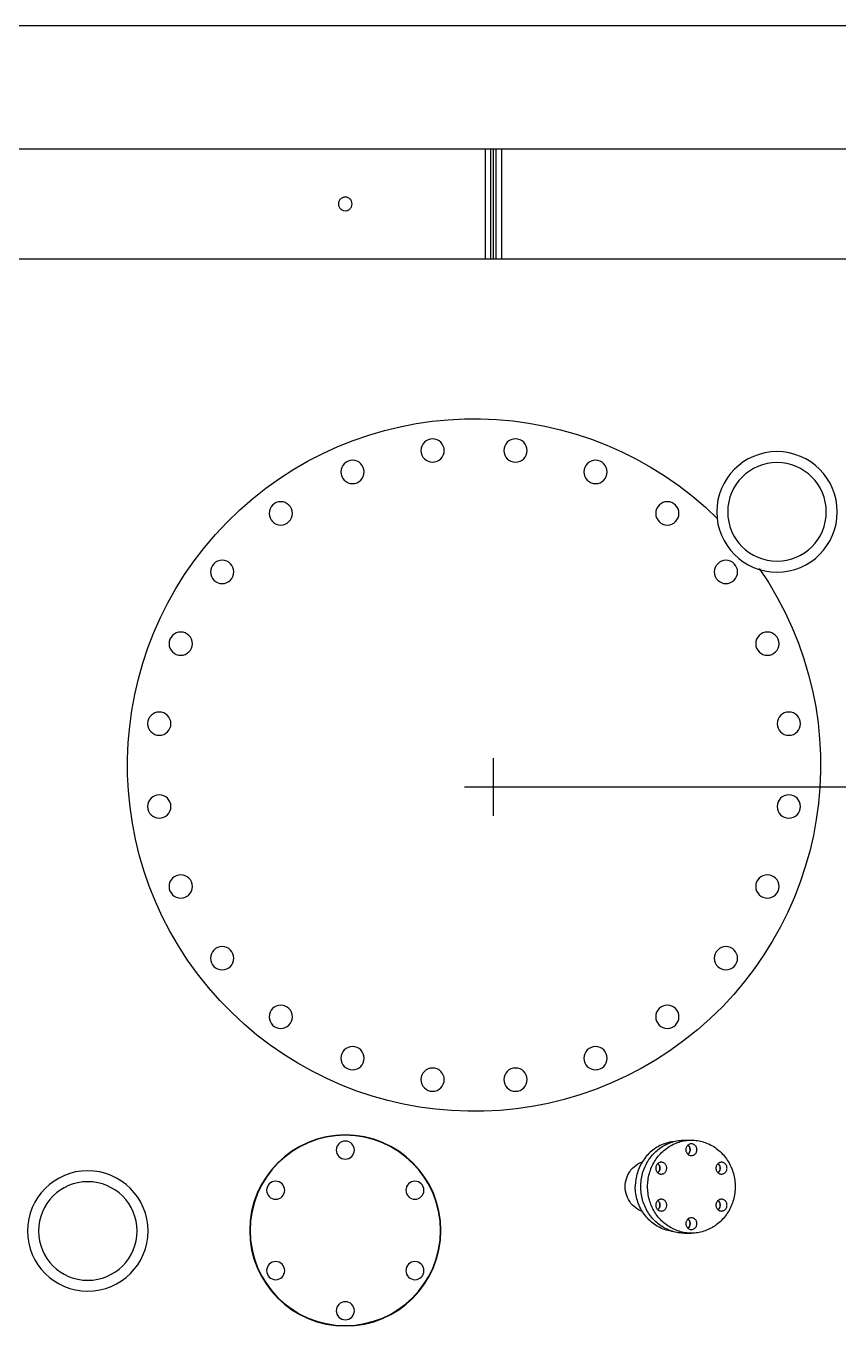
# Model space of a CAD drawing. Extents: x -50 to 48714, y -13211 to 6743.
# Drawn here: x 24079.4 to 24376.2, y -11748.2 to -11273.3 of the extents above; entities that cross this region are included whole.
import ezdxf

# ---------------------------------------------------------------- set-up
doc = ezdxf.new("R2010")
doc.units = 0
doc.header["$LTSCALE"] = 50
doc.linetypes.add('MITTEX2', pattern=[101.6, 63.5, -12.7, 12.7, -12.7])
doc.layers.get('0').update_dxf_attribs({"linetype": 'CONTINUOUS'})
doc.layers.add('MITTEX2', color=5, linetype='MITTEX2')

# ---------------------------------------------------------------- blocks, each defined once
blk = doc.blocks.new('GK_UE46PGM_S')
at = {"linetype": 'BYBLOCK'}
for p, q in [((-322.8, 278), (424, 278)), ((-298.97, 233), (302.54, 233)), ((-3, 233), (-3, 193)), ((-1, 233), (-1, 193)), ((0, 233), (0, 193)), ((1, 233), (1, 193)), ((3, 233), (3, 193)), ((424, 193), (-316, 193)), ((0, 10.51), (0, -10.51)), ((10.51, 0), (-10.51, 0)), ((-69.83, -129), (-72.33, -129)), ((-69.83, -163), (-72.33, -163))]:
    blk.add_line(p, q, dxfattribs=at)
for centre, radius in [((-8.13, 122.91), 4.25), ((22.13, 122.91), 4.25), ((-103.6, 100.5), 22), ((-37.35, 115.08), 4.25), ((51.35, 115.08), 4.25), ((-103.6, 100.5), 18), ((-63.56, 99.95), 4.25), ((77.56, 99.95), 4.25), ((-84.95, 78.56), 4.25), ((98.95, 78.56), 4.25), ((-100.08, 52.35), 4.25), ((114.08, 52.35), 4.25), ((-107.91, 23.13), 4.25), ((121.91, 23.13), 4.25), ((-107.91, -7.13), 4.25), ((121.91, -7.13), 4.25), ((-100.08, -36.35), 4.25), ((114.08, -36.35), 4.25), ((-84.95, -62.56), 4.25), ((98.95, -62.56), 4.25), ((-63.56, -83.95), 4.25), ((77.56, -83.95), 4.25), ((-37.35, -99.08), 4.25), ((51.35, -99.08), 4.25), ((-8.13, -106.91), 4.25), ((22.13, -106.91), 4.25), ((54, -162), 34.9), ((54, -162), 34.75), ((54, -132.65), 3.3), ((148, -162.2), 22), ((28.58, -147.32), 3.3), ((79.42, -147.32), 3.3), ((148, -162.2), 18), ((28.58, -176.68), 3.3), ((79.42, -176.68), 3.3), ((54, -191.35), 3.3)]:
    blk.add_circle(centre, radius, dxfattribs=at)
blk.add_arc((7, 8), 126.5, 145.3814, 134.7385, dxfattribs=at)
for points, start_tangent, end_tangent in [([(51.51, 213), (51.76, 214.08), (52.45, 214.95), (53.44, 215.44), (54.54, 215.44), (55.54, 214.96), (56.24, 214.08), (56.49, 213)], (0, 1), (0, -1)), ([(56.49, 213), (56.24, 211.92), (55.55, 211.05), (54.56, 210.56), (53.46, 210.56), (52.46, 211.04), (51.76, 211.92), (51.51, 213)], (0, -1), (0, 1)), ([(-72.33, -129), (-74.6, -129.17), (-76.83, -129.69), (-78.97, -130.54), (-80.97, -131.7), (-82.79, -133.15), (-84.4, -134.87), (-85.77, -136.81), (-86.86, -138.94), (-87.66, -141.21), (-88.14, -143.58), (-88.3, -146)], (-1, 0), (0, -1)), ([(-74.35, -132.5), (-74.3, -132.02), (-74.15, -131.57), (-73.91, -131.16), (-73.59, -130.82), (-73.21, -130.56), (-72.78, -130.4), (-72.33, -130.35)], (0, 1), (1, 0)), ([(-72.33, -134.65), (-72.78, -134.6), (-73.21, -134.44), (-73.59, -134.18), (-73.91, -133.84), (-74.15, -133.43), (-74.3, -132.98), (-74.35, -132.5)], (-1, 0), (0, 1)), ([(-56.35, -146), (-56.52, -143.58), (-57, -141.21), (-57.8, -138.94), (-58.89, -136.81), (-60.26, -134.87), (-61.87, -133.15), (-63.69, -131.7), (-65.69, -130.54), (-67.83, -129.69), (-70.06, -129.17), (-72.33, -129)], (0, 1), (-1, 0)), ([(-72.33, -130.35), (-71.88, -130.4), (-71.45, -130.56), (-71.07, -130.82), (-70.75, -131.16), (-70.51, -131.57), (-70.36, -132.02), (-70.31, -132.5)], (1, 0), (0, -1)), ([(-70.31, -132.5), (-70.36, -132.98), (-70.51, -133.43), (-70.75, -133.84), (-71.07, -134.18), (-71.45, -134.44), (-71.88, -134.6), (-72.33, -134.65)], (0, -1), (-1, 0)), ([(-71.85, -132.5), (-71.8, -132.02), (-71.65, -131.57), (-71.41, -131.16), (-71.09, -130.82), (-71.08, -130.81)], (0, 1), (0.766737, 0.641961)), ([(-71.8, -132), (-71.85, -132.5)], (-0.217838, -0.975985), (0, -1)), ([(-71.08, -134.19), (-71.09, -134.18), (-71.41, -133.84), (-71.65, -133.43), (-71.8, -132.98), (-71.85, -132.5)], (-0.766737, 0.641961), (0, 1)), ([(-71.85, -132.5), (-71.8, -133)], (0, -1), (0.217838, -0.975985)), ([(-71.76, -131.84), (-71.79, -131.99), (-71.8, -132)], (-0.288551, -0.957464), (-0.217838, -0.975985)), ([(-71.64, -131.53), (-71.76, -131.84)], (-0.427977, -0.90379), (-0.288551, -0.957464)), ([(-71.55, -131.36), (-71.62, -131.5), (-71.64, -131.53)], (-0.506685, -0.862131), (-0.427977, -0.90379)), ([(-71.38, -131.11), (-71.55, -131.36)], (-0.62069, -0.784056), (-0.506685, -0.862131)), ([(-71.24, -130.96), (-71.34, -131.07), (-71.38, -131.11)], (-0.694331, -0.719656), (-0.62069, -0.784056)), ([(-71.08, -130.81), (-71.24, -130.96)], (-0.767558, -0.64098), (-0.694331, -0.719656)), ([(-53.86, -146), (-54.02, -143.58), (-54.5, -141.21), (-55.3, -138.94), (-56.39, -136.81), (-57.76, -134.87), (-59.37, -133.15), (-61.2, -131.7), (-63.2, -130.54), (-65.33, -129.69), (-67.56, -129.17), (-69.83, -129)], (0, 1), (-1, 0)), ([(-65.45, -129.63), (-64.94, -129.7), (-62.58, -130.31), (-60.33, -131.3), (-58.26, -132.65), (-56.41, -134.33), (-54.83, -136.3), (-53.55, -138.51), (-52.62, -140.9), (-52.06, -143.42), (-51.86, -146)], (0.991293, -0.131674), (0, -1)), ([(-85.34, -139.25), (-85.28, -138.77), (-85.14, -138.32), (-84.89, -137.91), (-84.57, -137.57), (-84.19, -137.31), (-83.76, -137.15), (-83.32, -137.1)], (0, 1), (1, 0)), ([(-83.32, -137.1), (-82.87, -137.15), (-82.44, -137.31), (-82.06, -137.57), (-81.74, -137.91), (-81.49, -138.32), (-81.35, -138.77), (-81.29, -139.25)], (1, 0), (0, -1)), ([(-82.84, -139.25), (-82.79, -138.77), (-82.64, -138.32), (-82.4, -137.91), (-82.08, -137.57), (-82.07, -137.56)], (0, 1), (0.766737, 0.641961)), ([(-82.23, -137.71), (-82.33, -137.82), (-82.36, -137.86)], (-0.694331, -0.719656), (-0.62069, -0.784056)), ([(-82.07, -137.56), (-82.23, -137.71)], (-0.767558, -0.64098), (-0.694331, -0.719656)), ([(-71.8, -133), (-71.79, -133.01), (-71.76, -133.16)], (0.217838, -0.975985), (0.288551, -0.957464)), ([(-71.76, -133.16), (-71.64, -133.47)], (0.288551, -0.957464), (0.427977, -0.90379)), ([(-71.64, -133.47), (-71.62, -133.5), (-71.55, -133.64)], (0.427977, -0.90379), (0.506685, -0.862131)), ([(-71.55, -133.64), (-71.38, -133.89)], (0.506685, -0.862131), (0.62069, -0.784056)), ([(-71.38, -133.89), (-71.34, -133.93), (-71.24, -134.04)], (0.62069, -0.784056), (0.694331, -0.719656)), ([(-71.24, -134.04), (-71.08, -134.19)], (0.694331, -0.719656), (0.767558, -0.64098)), ([(-63.36, -139.25), (-63.31, -138.77), (-63.16, -138.32), (-62.92, -137.91), (-62.6, -137.57), (-62.22, -137.31), (-61.79, -137.15), (-61.34, -137.1)], (0, 1), (1, 0)), ([(-61.34, -137.1), (-60.89, -137.15), (-60.47, -137.31), (-60.08, -137.57), (-59.76, -137.91), (-59.52, -138.32), (-59.37, -138.77), (-59.32, -139.25)], (1, 0), (0, -1)), ([(-60.87, -139.25), (-60.82, -138.77), (-60.67, -138.32), (-60.43, -137.91), (-60.11, -137.57), (-60.1, -137.56)], (0, 1), (0.766737, 0.641961)), ([(-60.26, -137.71), (-60.36, -137.82), (-60.39, -137.86)], (-0.694331, -0.719656), (-0.62069, -0.784056)), ([(-60.09, -137.56), (-60.26, -137.71)], (-0.767558, -0.64098), (-0.694331, -0.719656)), ([(-48.18, -146), (-48.73, -142.75), (-50.29, -139.89), (-52.68, -137.77), (-54.3, -137)], (0, 1), (-0.941645, 0.336608)), ([(-83.32, -141.4), (-83.76, -141.35), (-84.19, -141.19), (-84.57, -140.93), (-84.89, -140.59), (-85.14, -140.18), (-85.28, -139.73), (-85.34, -139.25)], (-1, 0), (0, 1)), ([(-81.29, -139.25), (-81.35, -139.73), (-81.49, -140.18), (-81.74, -140.59), (-82.06, -140.93), (-82.44, -141.19), (-82.87, -141.35), (-83.32, -141.4)], (0, -1), (-1, 0)), ([(-82.78, -138.75), (-82.84, -139.25)], (-0.217838, -0.975985), (0, -1)), ([(-82.07, -140.94), (-82.08, -140.93), (-82.4, -140.59), (-82.64, -140.18), (-82.79, -139.73), (-82.84, -139.25)], (-0.766737, 0.641961), (0, 1)), ([(-82.84, -139.25), (-82.78, -139.75)], (0, -1), (0.217838, -0.975985)), ([(-82.74, -138.59), (-82.78, -138.74), (-82.78, -138.75)], (-0.288551, -0.957464), (-0.217838, -0.975985)), ([(-82.78, -139.75), (-82.78, -139.76), (-82.74, -139.91)], (0.217838, -0.975985), (0.288551, -0.957464)), ([(-82.62, -138.28), (-82.74, -138.59)], (-0.427977, -0.90379), (-0.288551, -0.957464)), ([(-82.74, -139.91), (-82.62, -140.22)], (0.288551, -0.957464), (0.427977, -0.90379)), ([(-82.53, -138.11), (-82.61, -138.25), (-82.62, -138.28)], (-0.506685, -0.862131), (-0.427977, -0.90379)), ([(-82.62, -140.22), (-82.61, -140.25), (-82.53, -140.39)], (0.427977, -0.90379), (0.506685, -0.862131)), ([(-82.36, -137.86), (-82.53, -138.11)], (-0.62069, -0.784056), (-0.506685, -0.862131)), ([(-82.53, -140.39), (-82.36, -140.64)], (0.506685, -0.862131), (0.62069, -0.784056)), ([(-82.36, -140.64), (-82.33, -140.68), (-82.23, -140.79)], (0.62069, -0.784056), (0.694331, -0.719656)), ([(-82.23, -140.79), (-82.07, -140.94)], (0.694331, -0.719656), (0.767558, -0.64098)), ([(-61.34, -141.4), (-61.79, -141.35), (-62.22, -141.19), (-62.6, -140.93), (-62.92, -140.59), (-63.16, -140.18), (-63.31, -139.73), (-63.36, -139.25)], (-1, 0), (0, 1)), ([(-59.32, -139.25), (-59.37, -139.73), (-59.52, -140.18), (-59.76, -140.59), (-60.08, -140.93), (-60.47, -141.19), (-60.89, -141.35), (-61.34, -141.4)], (0, -1), (-1, 0)), ([(-60.81, -138.75), (-60.87, -139.25)], (-0.217838, -0.975985), (0, -1)), ([(-60.1, -140.94), (-60.11, -140.93), (-60.43, -140.59), (-60.67, -140.18), (-60.82, -139.73), (-60.87, -139.25)], (-0.766737, 0.641961), (0, 1)), ([(-60.87, -139.25), (-60.81, -139.75)], (0, -1), (0.217838, -0.975985)), ([(-60.77, -138.59), (-60.81, -138.74), (-60.81, -138.75)], (-0.288551, -0.957464), (-0.217838, -0.975985)), ([(-60.81, -139.75), (-60.81, -139.76), (-60.77, -139.91)], (0.217838, -0.975985), (0.288551, -0.957464)), ([(-60.65, -138.28), (-60.77, -138.59)], (-0.427977, -0.90379), (-0.288551, -0.957464)), ([(-60.77, -139.91), (-60.65, -140.22)], (0.288551, -0.957464), (0.427977, -0.90379)), ([(-60.56, -138.11), (-60.63, -138.25), (-60.65, -138.28)], (-0.506685, -0.862131), (-0.427977, -0.90379)), ([(-60.65, -140.22), (-60.63, -140.25), (-60.56, -140.39)], (0.427977, -0.90379), (0.506685, -0.862131)), ([(-60.39, -137.86), (-60.56, -138.11)], (-0.62069, -0.784056), (-0.506685, -0.862131)), ([(-60.56, -140.39), (-60.39, -140.64)], (0.506685, -0.862131), (0.62069, -0.784056)), ([(-60.39, -140.64), (-60.36, -140.68), (-60.26, -140.79)], (0.62069, -0.784056), (0.694331, -0.719656)), ([(-60.26, -140.79), (-60.09, -140.94)], (0.694331, -0.719656), (0.767558, -0.64098)), ([(-88.3, -146), (-88.14, -148.42), (-87.66, -150.79), (-86.86, -153.06), (-85.77, -155.19), (-84.4, -157.13), (-82.79, -158.85), (-80.97, -160.3), (-78.97, -161.46), (-76.83, -162.31), (-74.6, -162.83), (-72.33, -163)], (0, -1), (1, 0)), ([(-72.33, -163), (-70.06, -162.83), (-67.83, -162.31), (-65.69, -161.46), (-63.69, -160.3), (-61.87, -158.85), (-60.26, -157.13), (-58.89, -155.19), (-57.8, -153.06), (-57, -150.79), (-56.52, -148.42), (-56.35, -146)], (1, 0), (0, 1)), ([(-69.83, -163), (-67.56, -162.83), (-65.33, -162.31), (-63.2, -161.46), (-61.2, -160.3), (-59.37, -158.85), (-57.76, -157.13), (-56.39, -155.19), (-55.3, -153.06), (-54.5, -150.79), (-54.02, -148.42), (-53.86, -146)], (1, 0), (0, 1)), ([(-65.45, -162.37), (-64.94, -162.3), (-62.58, -161.69), (-60.33, -160.7), (-58.26, -159.35), (-56.41, -157.67), (-54.83, -155.7), (-53.55, -153.49), (-52.62, -151.1), (-52.06, -148.58), (-51.86, -146)], (0.991293, 0.131674), (0, 1)), ([(-54.3, -155), (-52.68, -154.23), (-50.29, -152.11), (-48.73, -149.25), (-48.18, -146)], (0.941645, 0.336608), (0, 1)), ([(-85.34, -152.75), (-85.28, -152.27), (-85.14, -151.82), (-84.89, -151.41), (-84.57, -151.07), (-84.19, -150.81), (-83.76, -150.65), (-83.32, -150.6)], (0, 1), (1, 0)), ([(-83.32, -150.6), (-82.87, -150.65), (-82.44, -150.81), (-82.06, -151.07), (-81.74, -151.41), (-81.49, -151.82), (-81.35, -152.27), (-81.29, -152.75)], (1, 0), (0, -1)), ([(-82.84, -152.75), (-82.79, -152.27), (-82.64, -151.82), (-82.4, -151.41), (-82.08, -151.07), (-82.07, -151.06)], (0, 1), (0.766737, 0.641961)), ([(-82.62, -151.78), (-82.74, -152.09)], (-0.427977, -0.90379), (-0.288551, -0.957464)), ([(-82.53, -151.61), (-82.61, -151.75), (-82.62, -151.78)], (-0.506685, -0.862131), (-0.427977, -0.90379)), ([(-82.36, -151.36), (-82.53, -151.61)], (-0.62069, -0.784056), (-0.506685, -0.862131)), ([(-82.23, -151.21), (-82.33, -151.32), (-82.36, -151.36)], (-0.694331, -0.719656), (-0.62069, -0.784056)), ([(-82.07, -151.06), (-82.23, -151.21)], (-0.767558, -0.64098), (-0.694331, -0.719656)), ([(-63.36, -152.75), (-63.31, -152.27), (-63.16, -151.82), (-62.92, -151.41), (-62.6, -151.07), (-62.22, -150.81), (-61.79, -150.65), (-61.34, -150.6)], (0, 1), (1, 0)), ([(-61.34, -150.6), (-60.89, -150.65), (-60.47, -150.81), (-60.08, -151.07), (-59.76, -151.41), (-59.52, -151.82), (-59.37, -152.27), (-59.32, -152.75)], (1, 0), (0, -1)), ([(-60.87, -152.75), (-60.82, -152.27), (-60.67, -151.82), (-60.43, -151.41), (-60.11, -151.07), (-60.1, -151.06)], (0, 1), (0.766737, 0.641961)), ([(-60.65, -151.78), (-60.77, -152.09)], (-0.427977, -0.90379), (-0.288551, -0.957464)), ([(-60.56, -151.61), (-60.63, -151.75), (-60.65, -151.78)], (-0.506685, -0.862131), (-0.427977, -0.90379)), ([(-60.39, -151.36), (-60.56, -151.61)], (-0.62069, -0.784056), (-0.506685, -0.862131)), ([(-60.26, -151.21), (-60.36, -151.32), (-60.39, -151.36)], (-0.694331, -0.719656), (-0.62069, -0.784056)), ([(-60.09, -151.06), (-60.26, -151.21)], (-0.767558, -0.64098), (-0.694331, -0.719656)), ([(-83.32, -154.9), (-83.76, -154.85), (-84.19, -154.69), (-84.57, -154.43), (-84.89, -154.09), (-85.14, -153.68), (-85.28, -153.23), (-85.34, -152.75)], (-1, 0), (0, 1)), ([(-81.29, -152.75), (-81.35, -153.23), (-81.49, -153.68), (-81.74, -154.09), (-82.06, -154.43), (-82.44, -154.69), (-82.87, -154.85), (-83.32, -154.9)], (0, -1), (-1, 0)), ([(-82.78, -152.25), (-82.84, -152.75)], (-0.217838, -0.975985), (0, -1)), ([(-82.07, -154.44), (-82.08, -154.43), (-82.4, -154.09), (-82.64, -153.68), (-82.79, -153.23), (-82.84, -152.75)], (-0.766737, 0.641961), (0, 1)), ([(-82.84, -152.75), (-82.78, -153.25)], (0, -1), (0.217838, -0.975985)), ([(-82.74, -152.09), (-82.78, -152.24), (-82.78, -152.25)], (-0.288551, -0.957464), (-0.217838, -0.975985)), ([(-82.78, -153.25), (-82.78, -153.26), (-82.74, -153.41)], (0.217838, -0.975985), (0.288551, -0.957464)), ([(-82.74, -153.41), (-82.62, -153.72)], (0.288551, -0.957464), (0.427977, -0.90379)), ([(-82.62, -153.72), (-82.61, -153.75), (-82.53, -153.89)], (0.427977, -0.90379), (0.506685, -0.862131)), ([(-82.53, -153.89), (-82.36, -154.14)], (0.506685, -0.862131), (0.62069, -0.784056)), ([(-82.36, -154.14), (-82.33, -154.18), (-82.23, -154.29)], (0.62069, -0.784056), (0.694331, -0.719656)), ([(-82.23, -154.29), (-82.07, -154.44)], (0.694331, -0.719656), (0.767558, -0.64098)), ([(-61.34, -154.9), (-61.79, -154.85), (-62.22, -154.69), (-62.6, -154.43), (-62.92, -154.09), (-63.16, -153.68), (-63.31, -153.23), (-63.36, -152.75)], (-1, 0), (0, 1)), ([(-59.32, -152.75), (-59.37, -153.23), (-59.52, -153.68), (-59.76, -154.09), (-60.08, -154.43), (-60.47, -154.69), (-60.89, -154.85), (-61.34, -154.9)], (0, -1), (-1, 0)), ([(-60.81, -152.25), (-60.87, -152.75)], (-0.217838, -0.975985), (0, -1)), ([(-60.1, -154.44), (-60.11, -154.43), (-60.43, -154.09), (-60.67, -153.68), (-60.82, -153.23), (-60.87, -152.75)], (-0.766737, 0.641961), (0, 1)), ([(-60.87, -152.75), (-60.81, -153.25)], (0, -1), (0.217838, -0.975985)), ([(-60.77, -152.09), (-60.81, -152.24), (-60.81, -152.25)], (-0.288551, -0.957464), (-0.217838, -0.975985)), ([(-60.81, -153.25), (-60.81, -153.26), (-60.77, -153.41)], (0.217838, -0.975985), (0.288551, -0.957464)), ([(-60.77, -153.41), (-60.65, -153.72)], (0.288551, -0.957464), (0.427977, -0.90379)), ([(-60.65, -153.72), (-60.63, -153.75), (-60.56, -153.89)], (0.427977, -0.90379), (0.506685, -0.862131)), ([(-60.56, -153.89), (-60.39, -154.14)], (0.506685, -0.862131), (0.62069, -0.784056)), ([(-60.39, -154.14), (-60.36, -154.18), (-60.26, -154.29)], (0.62069, -0.784056), (0.694331, -0.719656)), ([(-60.26, -154.29), (-60.09, -154.44)], (0.694331, -0.719656), (0.767558, -0.64098)), ([(-74.35, -159.5), (-74.3, -159.02), (-74.15, -158.57), (-73.91, -158.16), (-73.59, -157.82), (-73.21, -157.56), (-72.78, -157.4), (-72.33, -157.35)], (0, 1), (1, 0)), ([(-72.33, -161.65), (-72.78, -161.6), (-73.21, -161.44), (-73.59, -161.18), (-73.91, -160.84), (-74.15, -160.43), (-74.3, -159.98), (-74.35, -159.5)], (-1, 0), (0, 1)), ([(-72.33, -157.35), (-71.88, -157.4), (-71.45, -157.56), (-71.07, -157.82), (-70.75, -158.16), (-70.51, -158.57), (-70.36, -159.02), (-70.31, -159.5)], (1, 0), (0, -1)), ([(-70.31, -159.5), (-70.36, -159.98), (-70.51, -160.43), (-70.75, -160.84), (-71.07, -161.18), (-71.45, -161.44), (-71.88, -161.6), (-72.33, -161.65)], (0, -1), (-1, 0)), ([(-71.85, -159.5), (-71.8, -159.02), (-71.65, -158.57), (-71.41, -158.16), (-71.09, -157.82), (-71.08, -157.81)], (0, 1), (0.766737, 0.641961)), ([(-71.8, -159), (-71.85, -159.5)], (-0.217838, -0.975985), (0, -1)), ([(-71.08, -161.19), (-71.09, -161.18), (-71.41, -160.84), (-71.65, -160.43), (-71.8, -159.98), (-71.85, -159.5)], (-0.766737, 0.641961), (0, 1)), ([(-71.85, -159.5), (-71.8, -160)], (0, -1), (0.217838, -0.975985)), ([(-71.76, -158.84), (-71.79, -158.99), (-71.8, -159)], (-0.288551, -0.957464), (-0.217838, -0.975985)), ([(-71.8, -160), (-71.79, -160.01), (-71.76, -160.16)], (0.217838, -0.975985), (0.288551, -0.957464)), ([(-71.64, -158.53), (-71.76, -158.84)], (-0.427977, -0.90379), (-0.288551, -0.957464)), ([(-71.76, -160.16), (-71.64, -160.47)], (0.288551, -0.957464), (0.427977, -0.90379)), ([(-71.55, -158.36), (-71.62, -158.5), (-71.64, -158.53)], (-0.506685, -0.862131), (-0.427977, -0.90379)), ([(-71.64, -160.47), (-71.62, -160.5), (-71.55, -160.64)], (0.427977, -0.90379), (0.506685, -0.862131)), ([(-71.38, -158.11), (-71.55, -158.36)], (-0.62069, -0.784056), (-0.506685, -0.862131)), ([(-71.55, -160.64), (-71.38, -160.89)], (0.506685, -0.862131), (0.62069, -0.784056)), ([(-71.24, -157.96), (-71.34, -158.07), (-71.38, -158.11)], (-0.694331, -0.719656), (-0.62069, -0.784056)), ([(-71.38, -160.89), (-71.34, -160.93), (-71.24, -161.04)], (0.62069, -0.784056), (0.694331, -0.719656)), ([(-71.08, -157.81), (-71.24, -157.96)], (-0.767558, -0.64098), (-0.694331, -0.719656)), ([(-71.24, -161.04), (-71.08, -161.19)], (0.694331, -0.719656), (0.767558, -0.64098))]:
    blk.add_spline(points, degree=3, dxfattribs=dict(at, start_tangent=start_tangent, end_tangent=end_tangent))

msp = doc.modelspace()

# ---------------------------------------------------------------- linework, layer by layer
at = {"layer": 'MITTEX2'}
msp.add_line((24250, -11551.26), (26000, -11551.26), dxfattribs=at)

# ---------------------------------------------------------------- block references
at = {"xscale": -1}
msp.add_blockref('GK_UE46PGM_S', (24250, -11551.26), dxfattribs=at)

doc.saveas('drawing.dxf')
